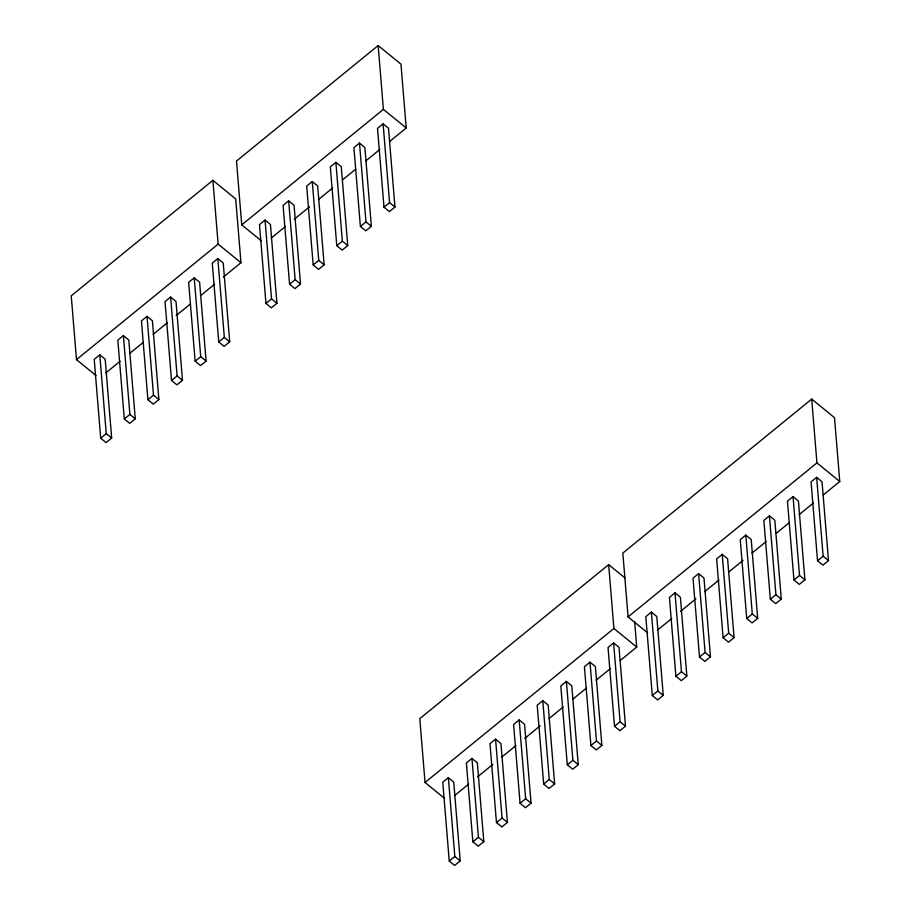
<?xml version="1.0" encoding="UTF-8"?>
<svg xmlns="http://www.w3.org/2000/svg" width="911" height="911" viewBox="0 0 911 911"><rect width="100%" height="100%" fill="white"/><g stroke="black" fill="none" stroke-linecap="round" stroke-linejoin="round"><path stroke-width="1.37" d="M223.389 277.058L240.959 262.732L235.71 198.917L212.889 180.31L71.24 295.813L76.49 359.629L96.042 375.571M389.749 141.41L406.215 127.973L400.965 64.157L378.156 45.55L236.496 161.053L241.745 224.869L261.309 240.823M76.49 359.629L218.139 244.125L212.889 180.31M241.745 224.869L383.394 109.366L378.156 45.55M99.789 354.834L94.22 359.378L100.7 438.214L106.086 442.609L111.666 438.066L105.186 359.23L99.789 354.834L106.268 433.67L111.666 438.066M123.395 335.578L117.826 340.133L124.306 418.969L129.692 423.364L135.272 418.809L128.793 339.974L123.395 335.578L129.886 414.414L135.272 418.809M147.013 316.333L141.433 320.877L147.912 399.713L153.299 404.108L158.878 399.565L152.399 320.729L147.013 316.333L153.492 395.169L158.878 399.565M170.619 297.077L165.039 301.632L171.519 380.468L176.916 384.863L182.485 380.308L176.005 301.473L170.619 297.077L177.098 375.913L182.485 380.308M194.225 277.832L188.645 282.376L195.136 361.211L200.522 365.607L206.102 361.063L199.611 282.228L194.225 277.832L200.705 356.668L206.102 361.063M217.831 258.576L212.263 263.131L218.742 341.967L224.129 346.362L229.709 341.807L223.229 262.972L217.831 258.576L224.322 337.412L229.709 341.807M265.055 220.075L259.476 224.63L265.955 303.465L271.353 307.861L276.921 303.306L270.442 224.47L265.055 220.075L271.535 298.91L276.921 303.306M288.662 200.83L283.082 205.374L289.561 284.209L294.959 288.605L300.528 284.061L294.048 205.226L288.662 200.83L295.141 279.666L300.528 284.061M312.268 181.574L306.688 186.129L313.179 264.964L318.565 269.36L324.145 264.805L317.666 185.969L312.268 181.574L318.748 260.409L324.145 264.805M335.874 162.329L330.306 166.872L336.785 245.708L342.172 250.104L347.751 245.56L341.272 166.724L335.874 162.329L342.365 241.164L347.751 245.56M359.492 143.073L353.912 147.628L360.392 226.463L365.778 230.859L371.358 226.304L364.878 147.468L359.492 143.073L365.971 221.908L371.358 226.304M383.098 123.828L377.518 128.371L383.998 207.207L389.396 211.603L394.964 207.059L388.485 128.223L383.098 123.828L389.578 202.663L394.964 207.059M105.892 372.861L120.161 361.223M130.045 353.161L143.221 342.422M153.105 334.36L167.385 322.722M176.165 315.559L190.445 303.921M200.329 295.859L214.597 284.221M271.148 238.113L285.428 226.463M294.207 219.3L309.581 206.774M318.372 199.611L332.64 187.962M342.525 179.911L355.7 169.161M365.584 161.11L379.864 149.461M100.7 438.214L106.268 433.67M124.306 418.969L129.886 414.414M147.912 399.713L153.492 395.169M171.519 380.468L177.098 375.913M195.136 361.211L200.705 356.668M218.742 341.967L224.322 337.412M265.955 303.465L271.535 298.91M289.561 284.209L295.141 279.666M313.179 264.964L318.748 260.409M336.785 245.708L342.365 241.164M360.392 226.463L365.971 221.908M383.998 207.207L389.578 202.663M624.957 577.927L608.662 564.638L419.789 718.642L425.038 782.469L444.602 798.412M823.293 494.946L839.76 481.509L834.51 417.693L811.701 399.086L622.828 553.091L628.078 616.906L647.63 632.86M425.038 782.469L613.912 628.465L608.662 564.638M628.078 616.906L816.939 462.902L811.701 399.086M448.349 777.675L442.769 782.219L449.248 861.054L454.646 865.45L460.214 860.906L453.735 782.071L448.349 777.675L454.828 856.511L460.214 860.906M471.955 758.419L466.375 762.974L472.855 841.81L478.252 846.194L483.821 841.65L477.341 762.814L471.955 758.419L478.434 837.255L483.821 841.65M495.561 739.174L489.981 743.718L496.472 822.553L501.859 826.949L507.438 822.405L500.959 743.57L495.561 739.174L502.041 818.01L507.438 822.405M519.168 719.918L513.599 724.473L520.079 803.308L525.465 807.693L531.045 803.149L524.565 724.313L519.168 719.918L525.658 798.753L531.045 803.149M542.785 700.673L537.205 705.216L543.685 784.052L549.071 788.448L554.651 783.904L548.171 705.068L542.785 700.673L549.265 779.509L554.651 783.904M566.391 681.417L560.812 685.972L567.291 764.796L572.689 769.191L578.257 764.648L571.778 685.812L566.391 681.417L572.871 760.252L578.257 764.648M589.998 662.172L584.418 666.715L590.897 745.551L596.295 749.947L601.875 745.403L595.384 666.567L589.998 662.172L596.477 741.007L601.875 745.403M613.604 642.915L608.036 647.47L614.515 726.295L619.901 730.69L625.481 726.147L619.002 647.311L613.604 642.915L620.084 721.751L625.481 726.147M651.376 612.112L645.808 616.667L652.287 695.503L657.674 699.899L663.254 695.344L656.774 616.508L651.376 612.112L657.867 690.948L663.254 695.344M674.994 592.867L669.414 597.411L675.894 676.247L681.28 680.642L686.86 676.099L680.38 597.263L674.994 592.867L681.474 671.703L686.86 676.099M698.6 573.611L693.02 578.166L699.5 657.002L704.898 661.397L710.466 656.842L703.987 578.007L698.6 573.611L705.08 652.447L710.466 656.842M722.207 554.366L716.627 558.91L723.106 637.746L728.504 642.141L734.084 637.598L727.593 558.762L722.207 554.366L728.686 633.202L734.084 637.598M745.813 535.11L740.244 539.665L746.724 618.501L752.11 622.896L757.69 618.341L751.211 539.506L745.813 535.11L752.292 613.946L757.69 618.341M769.419 515.865L763.851 520.409L770.33 599.244L775.716 603.64L781.296 599.096L774.817 520.261L769.419 515.865L775.91 594.701L781.296 599.096M793.037 496.609L787.457 501.164L793.937 580L799.323 584.395L804.903 579.84L798.423 501.004L793.037 496.609L799.516 575.445L804.903 579.84M816.643 477.364L811.063 481.908L817.543 560.743L822.94 565.139L828.509 560.595L822.029 481.76L816.643 477.364L823.123 556.2L828.509 560.595M454.441 795.702L468.721 784.064M477.501 776.901L492.874 764.363M501.665 757.2L515.933 745.562M524.725 738.4L540.098 725.862M548.877 718.699L563.157 707.061M573.042 698.999L586.217 688.26M596.101 680.198L610.37 668.56M620.254 660.498L636.732 647.072L634.625 621.541M657.48 630.15L671.76 618.501M680.54 611.338L695.913 598.812M704.693 591.649L718.973 580M728.857 571.949L743.125 560.311M751.917 553.148L766.185 541.498M776.07 533.447L789.245 522.698M799.129 514.647L813.409 502.997M449.248 861.054L454.828 856.511M472.855 841.81L478.434 837.255M496.472 822.553L502.041 818.01M520.079 803.308L525.658 798.753M543.685 784.052L549.265 779.509M567.291 764.796L572.871 760.252M590.897 745.551L596.477 741.007M614.515 726.295L620.084 721.751M652.287 695.503L657.867 690.948M675.894 676.247L681.474 671.703M699.5 657.002L705.08 652.447M723.106 637.746L728.686 633.202M746.724 618.501L752.292 613.946M770.33 599.244L775.91 594.701M793.937 580L799.516 575.445M817.543 560.743L823.123 556.2M383.394 109.366L406.215 127.973M816.939 462.902L839.76 481.509M218.139 244.125L240.959 262.732M613.912 628.465L636.732 647.072"/></g></svg>
